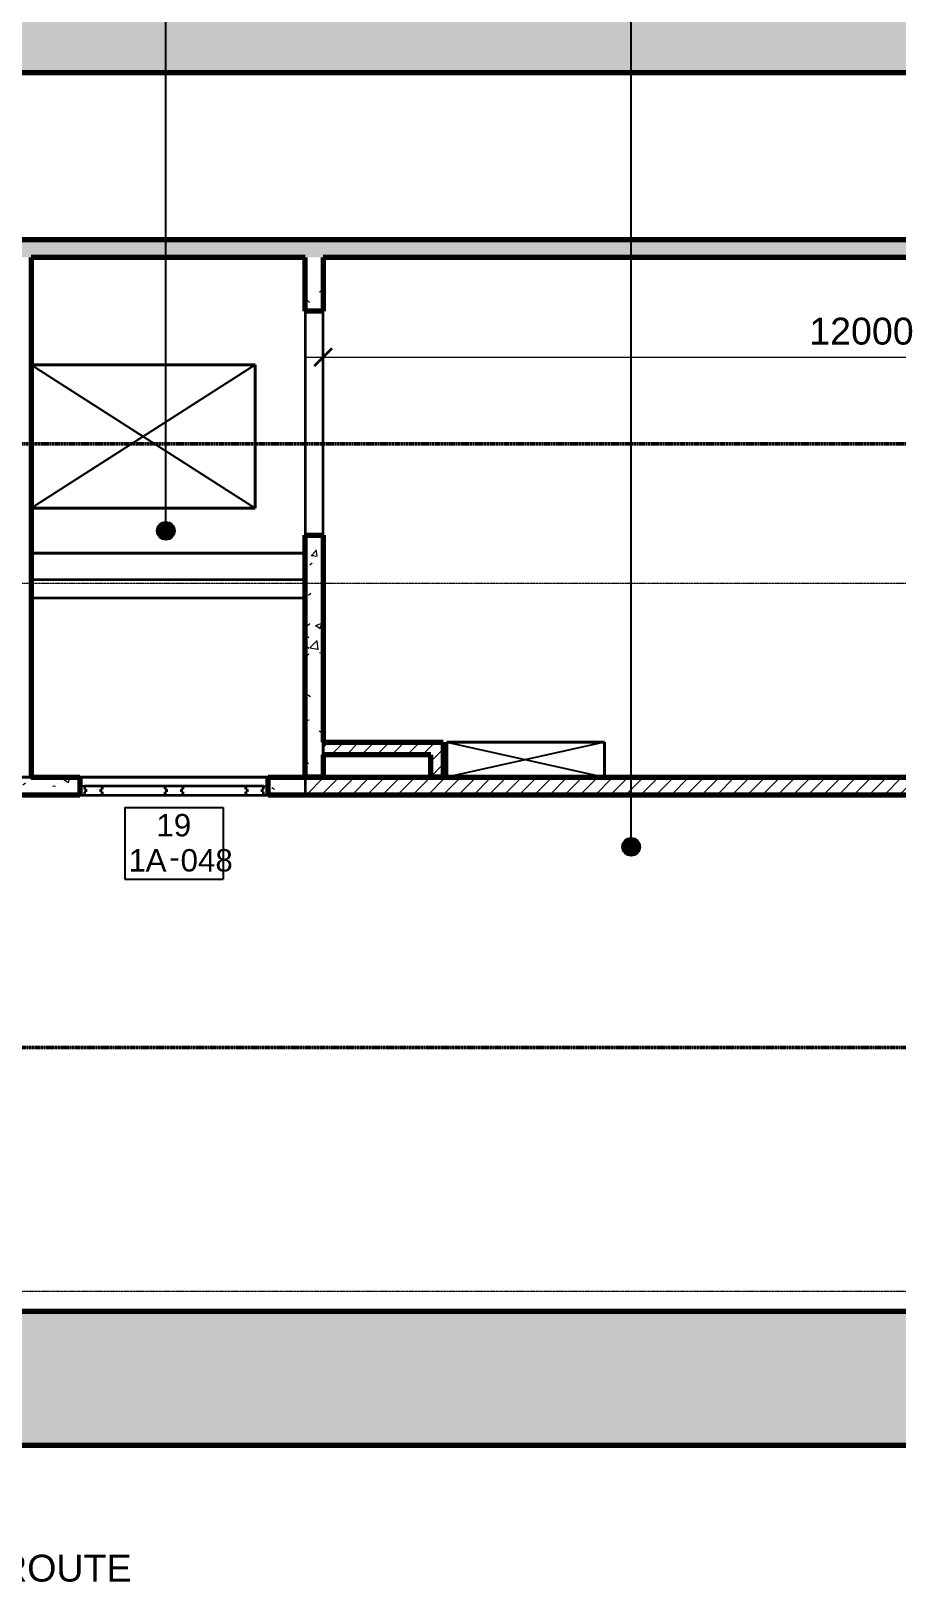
# Model space of a CAD drawing. Header units: millimetres. Extents: x -725999 to -647408, y -21008 to 19019.
# Drawn here: x -709352 to -699690, y -7563 to 9745 of the extents above; entities that cross this region are included whole.
import ezdxf

# ---------------------------------------------------------------- set-up
doc = ezdxf.new("R2010")
doc.units = ezdxf.units.MM
doc.linetypes.add('DPA_Grid _ Level 100', pattern=[10, 5.5, -1.6, 1.3, -1.6])
for name, color, linetype, lineweight in [('_ _ A-DETL-OPENING', 1, 'Continuous', 25), ('A-ANNO-DIMS', 1, 'Continuous', 9), ('A-ANNO-DIMS-100', 1, 'Continuous', 9), ('A-DOOR', 3, 'Continuous', 70), ('A-DOOR-E', 2, 'Continuous', 25), ('A-DOOR-FRAM', 3, 'Continuous', 25), ('A-DOOR-IDEN', 3, 'Continuous', 25), ('A-FLOR-E', 2, 'Continuous', 35), ('A-ROOM-IDEN', 3, 'Continuous', 25), ('A-WALL', 5, 'Continuous', 35), ('A-WALL-PATT', 1, 'Continuous', 35), ('G-ANNO-SECL', 3, 'Continuous', 9), ('S-GRID', 251, 'Continuous', 9), ('WALL-E', 2, 'Continuous', 35)]:
    doc.layers.add(name, color=color, linetype=linetype, lineweight=lineweight)
doc.styles.add('Arial_1', font='arial.ttf', dxfattribs={"height": 250})
doc.styles.add('Arial_2', font='arial.ttf', dxfattribs={"height": 300})
doc.styles.add('Arial_3', font='arial.ttf', dxfattribs={"height": 2.5})
doc.dimstyles.new('DPA-DIM-3_0_T-T', dxfattribs={"dimscale": 304.8, "dimtxt": 306.07782, "dimasz": 0.656168, "dimexe": 0.656168, "dimexo": 0.0625, "dimgap": 0.164042, "dimtad": 1, "dimdec": 0, "dimzin": 0, "dimdsep": 46, "dimtxsty": 'Arial_2', "dimblk1": 'OBLIQUE', "dimblk2": 'OBLIQUE', "dimsah": 1, "dimcen": 0.09, "dimdle": 0.656168, "dimadec": 8, "dimazin": 0, "dimtfac": 1, "dimtdec": 4, "dimtix": 1, "dimtmove": 0, "dimatfit": 3, "dimfxl": 1.312336, "dimfxlon": 1, "dimtvp": 1, "dimtolj": 1, "dimtzin": 0, "dimarcsym": 2})
pattern_1 = [(50, (0, 0), (728.7365, -63.7558), [76.2, -838.2]), (355, (0, 0), (-140.9716, 764.2276), [60.96, -670.56]), (100.451, (60.7, -5.3), (587.77, 700.46675), [64.76, -712.36]), (46.184, (0, 203.2), (1084.3162, -168.171), [114.3, -1257.3]), (96.636, (90.4, 189.2), (949.6099, 989.7098), [97.14, -1068.54]), (351.184, (0, 203.2), (949.6206, 989.7012), [91.44, -1005.84]), (21, (101.6, 152.4), (606.45787, -409.06057), [76.2, -838.2]), (326, (101.6, 152.4), (247.20834, 736.7529), [60.96, -670.56]), (71.451, (152.14, 118.3), (853.66825, 327.6855), [64.76, -712.36]), (37.5, (0, 0), (12.35469, 338.22012), [33.528, -628.904, 33.528, -647.192, -673.1]), (37.5, (0, 0), (12.35469, 338.22012), [-1343.152, 33.528, -639.572]), (7.5, (0, 0), (267.27887, 400.72213), [33.528, -354.584, 33.528, -613.664, -256.54]), (7.5, (0, 0), (267.27887, 400.72213), [-1035.304, 33.528, -223.012]), (327.5, (-226.57, 0), (542.36333, -22.91534), [33.528, -220.472, 33.528, -758.952, -1051.56]), (327.5, (-226.57, 0), (542.36333, -22.91534), [-1046.48, 33.528, -1018.032]), (317.5, (-328.17, 0), (592.51696, 101.7071), [33.528, -296.672, 33.528, -492.76, -746.76]), (317.5, (-328.17, 0), (592.51696, 101.7071), [-856.488, 33.528, -713.232])]
pattern_2 = [(45, (0, 0), (-84.852814, 84.852814), [])]

# ---------------------------------------------------------------- blocks, each defined once
blk = doc.blocks.new('DPA_AC-BW _REVERSE_ - A30_2100 x 2500 mm-13988873-4283-01 ENLARGED LOWER PLATFORM LEVEL - REFLECTED CEILING PLAN - SHEET 4')
at = {"layer": 'A-DOOR', "lineweight": 35}
for p, q in [((-1000, 100), (-1000, 65)), ((-800, 100), (-1000, 100)), ((-1000, 65), (-985, 65)), ((-1000, 35), (-1000, 0)), ((-985, 35), (-1000, 35)), ((-985, 65), (-985, 35)), ((-815, 65), (-800, 65)), ((-815, 35), (-815, 65)), ((-815, 65), (-815, 35)), ((-800, 65), (-815, 65)), ((-800, 35), (-815, 35)), ((-815, 35), (-800, 35)), ((-800, 65), (-800, 100)), ((-800, 100), (-800, 65)), ((-100, 100), (-800, 100)), ((-800, 0), (-800, 35)), ((-800, 35), (-800, 0)), ((-100, 100), (-100, 65)), ((100, 100), (-100, 100)), ((-100, 65), (-100, 100)), ((-100, 65), (-85, 65)), ((-85, 65), (-100, 65)), ((-100, 35), (-100, 0)), ((-85, 35), (-100, 35)), ((-100, 0), (-100, 35)), ((-100, 35), (-85, 35)), ((-85, 65), (-85, 35)), ((-85, 35), (-85, 65)), ((85, 65), (100, 65)), ((85, 35), (85, 65)), ((85, 65), (85, 35)), ((100, 65), (85, 65)), ((100, 35), (85, 35)), ((85, 35), (100, 35)), ((100, 65), (100, 100)), ((100, 100), (100, 65)), ((800, 100), (100, 100)), ((100, 0), (100, 35)), ((100, 35), (100, 0)), ((800, 100), (800, 65)), ((1000, 100), (800, 100)), ((800, 65), (800, 100)), ((800, 65), (815, 65)), ((815, 65), (800, 65)), ((800, 35), (800, 0)), ((815, 35), (800, 35)), ((800, 35), (815, 35)), ((800, 0), (800, 35)), ((815, 65), (815, 35)), ((815, 35), (815, 65)), ((985, 65), (1000, 65)), ((985, 35), (985, 65)), ((1000, 35), (985, 35)), ((1000, 65), (1000, 100)), ((1000, 0), (1000, 35)), ((-1000, 0), (-800, 0)), ((-800, 0), (-100, 0)), ((-100, 0), (100, 0)), ((100, 0), (800, 0)), ((800, 0), (1000, 0))]:
    blk.add_line(p, q, dxfattribs=at)
at = {"layer": 'A-DOOR-E'}
for p, q in [((-1000, 100), (-800, 100)), ((-1000, 65), (-1000, 100)), ((-985, 65), (-1000, 65)), ((-1000, 35), (-985, 35)), ((-1000, 0), (-1000, 35)), ((-985, 35), (-985, 65)), ((-815, 65), (-815, 35)), ((-800, 65), (-815, 65)), ((-815, 35), (-815, 65)), ((-815, 65), (-800, 65)), ((-815, 65), (-800, 65)), ((-815, 35), (-815, 65)), ((-815, 35), (-815, 65)), ((-815, 65), (-800, 65)), ((-800, 65), (-815, 65)), ((-815, 65), (-815, 35)), ((-815, 35), (-815, 65)), ((-815, 65), (-800, 65)), ((-800, 65), (-815, 65)), ((-815, 65), (-815, 35)), ((-815, 65), (-800, 65)), ((-815, 35), (-815, 65)), ((-815, 35), (-800, 35)), ((-800, 35), (-815, 35)), ((-800, 35), (-815, 35)), ((-800, 35), (-815, 35)), ((-815, 35), (-800, 35)), ((-800, 35), (-815, 35)), ((-815, 35), (-800, 35)), ((-800, 35), (-815, 35)), ((-800, 100), (-800, 65)), ((-800, 65), (-800, 100)), ((-800, 100), (-100, 100)), ((-800, 100), (-100, 100)), ((-800, 65), (-800, 100)), ((-800, 65), (-800, 100)), ((-800, 100), (-100, 100)), ((-100, 100), (-800, 100)), ((-800, 100), (-800, 65)), ((-800, 65), (-800, 100)), ((-800, 100), (-100, 100)), ((-100, 100), (-800, 100)), ((-800, 100), (-800, 65)), ((-800, 100), (-100, 100)), ((-800, 65), (-800, 100)), ((-800, 35), (-800, 0)), ((-800, 0), (-800, 35)), ((-800, 0), (-800, 35)), ((-800, 0), (-800, 35)), ((-800, 35), (-800, 0)), ((-800, 0), (-800, 35)), ((-800, 35), (-800, 0)), ((-800, 0), (-800, 35)), ((-100, 100), (100, 100)), ((-100, 65), (-100, 100)), ((-100, 100), (-100, 65)), ((-100, 100), (-100, 65)), ((-100, 100), (-100, 65)), ((-100, 65), (-100, 100)), ((-100, 100), (-100, 65)), ((-100, 65), (-100, 100)), ((-100, 100), (-100, 65)), ((-85, 65), (-100, 65)), ((-100, 65), (-85, 65)), ((-100, 65), (-85, 65)), ((-100, 65), (-85, 65)), ((-85, 65), (-100, 65)), ((-100, 65), (-85, 65)), ((-85, 65), (-100, 65)), ((-100, 65), (-85, 65)), ((-100, 35), (-85, 35)), ((-100, 0), (-100, 35)), ((-100, 35), (-100, 0)), ((-85, 35), (-100, 35)), ((-85, 35), (-100, 35)), ((-100, 35), (-100, 0)), ((-100, 35), (-100, 0)), ((-85, 35), (-100, 35)), ((-100, 35), (-85, 35)), ((-100, 0), (-100, 35)), ((-100, 35), (-100, 0)), ((-85, 35), (-100, 35)), ((-100, 35), (-85, 35)), ((-100, 0), (-100, 35)), ((-85, 35), (-100, 35)), ((-100, 35), (-100, 0)), ((-85, 35), (-85, 65)), ((-85, 65), (-85, 35)), ((-85, 65), (-85, 35)), ((-85, 65), (-85, 35)), ((-85, 35), (-85, 65)), ((-85, 65), (-85, 35)), ((-85, 35), (-85, 65)), ((-85, 65), (-85, 35)), ((85, 65), (85, 35)), ((100, 65), (85, 65)), ((85, 35), (85, 65)), ((85, 65), (100, 65)), ((85, 65), (100, 65)), ((85, 35), (85, 65)), ((85, 35), (85, 65)), ((85, 65), (100, 65)), ((100, 65), (85, 65)), ((85, 65), (85, 35)), ((85, 35), (85, 65)), ((85, 65), (100, 65)), ((100, 65), (85, 65)), ((85, 65), (85, 35)), ((85, 65), (100, 65)), ((85, 35), (85, 65)), ((85, 35), (100, 35)), ((100, 35), (85, 35)), ((100, 35), (85, 35)), ((100, 35), (85, 35)), ((85, 35), (100, 35)), ((100, 35), (85, 35)), ((85, 35), (100, 35)), ((100, 35), (85, 35)), ((100, 100), (100, 65)), ((100, 65), (100, 100)), ((100, 100), (800, 100)), ((100, 100), (800, 100)), ((100, 65), (100, 100)), ((100, 65), (100, 100)), ((100, 100), (800, 100)), ((800, 100), (100, 100)), ((100, 100), (100, 65)), ((100, 65), (100, 100)), ((100, 100), (800, 100)), ((800, 100), (100, 100)), ((100, 100), (100, 65)), ((100, 100), (800, 100)), ((100, 65), (100, 100)), ((100, 35), (100, 0)), ((100, 0), (100, 35)), ((100, 0), (100, 35)), ((100, 0), (100, 35)), ((100, 35), (100, 0)), ((100, 0), (100, 35)), ((100, 35), (100, 0)), ((100, 0), (100, 35)), ((800, 100), (1000, 100)), ((800, 65), (800, 100)), ((800, 100), (800, 65)), ((800, 100), (800, 65)), ((800, 100), (800, 65)), ((800, 65), (800, 100)), ((800, 100), (800, 65)), ((800, 65), (800, 100)), ((800, 100), (800, 65)), ((815, 65), (800, 65)), ((800, 65), (815, 65)), ((800, 65), (815, 65)), ((800, 65), (815, 65)), ((815, 65), (800, 65)), ((800, 65), (815, 65)), ((815, 65), (800, 65)), ((800, 65), (815, 65)), ((800, 35), (815, 35)), ((800, 0), (800, 35)), ((815, 35), (800, 35)), ((800, 35), (800, 0)), ((800, 35), (800, 0)), ((815, 35), (800, 35)), ((815, 35), (800, 35)), ((800, 35), (800, 0)), ((800, 0), (800, 35)), ((800, 35), (815, 35)), ((815, 35), (800, 35)), ((800, 35), (800, 0)), ((800, 0), (800, 35)), ((800, 35), (815, 35)), ((800, 35), (800, 0)), ((815, 35), (800, 35)), ((815, 35), (815, 65)), ((815, 65), (815, 35)), ((815, 65), (815, 35)), ((815, 65), (815, 35)), ((815, 35), (815, 65)), ((815, 65), (815, 35)), ((815, 35), (815, 65)), ((815, 65), (815, 35)), ((985, 65), (985, 35)), ((1000, 65), (985, 65)), ((985, 35), (1000, 35)), ((1000, 100), (1000, 65)), ((1000, 35), (1000, 0)), ((-800, 0), (-1000, 0)), ((-100, 0), (-800, 0)), ((-100, 0), (-800, 0)), ((-100, 0), (-800, 0)), ((-800, 0), (-100, 0)), ((-100, 0), (-800, 0)), ((-800, 0), (-100, 0)), ((-100, 0), (-800, 0)), ((100, 0), (-100, 0)), ((800, 0), (100, 0)), ((800, 0), (100, 0)), ((800, 0), (100, 0)), ((100, 0), (800, 0)), ((800, 0), (100, 0)), ((100, 0), (800, 0)), ((800, 0), (100, 0)), ((1000, 0), (800, 0))]:
    blk.add_line(p, q, dxfattribs=at)
at = {"layer": 'A-DOOR-FRAM'}
for p, q in [((-1050, 100), (-1000, 100)), ((-1050, 0), (-1050, 100)), ((-1000, 0), (-1050, 0)), ((-1000, 100), (-1000, 65)), ((-1000, 65), (-985, 65)), ((-1000, 35), (-1000, 0)), ((-985, 35), (-1000, 35)), ((-985, 65), (-985, 35)), ((985, 65), (985, 35)), ((1000, 65), (985, 65)), ((985, 35), (1000, 35)), ((1000, 100), (1000, 65)), ((1050, 100), (1000, 100)), ((1000, 35), (1000, 0)), ((1050, 0), (1050, 100)), ((1000, 0), (1050, 0))]:
    blk.add_line(p, q, dxfattribs=at)
blk = doc.blocks.new('DIMBLOCK14-4283-01 ENLARGED LOWER PLATFORM LEVEL - REFLECTED CEILING PLAN - SHEET 4')
at = {"layer": 'A-ANNO-DIMS-100'}
for p, q in [((-706092, 6506), (-706092, 5906)), ((-706092, 6106), (-706092, 6506)), ((-694092, 6506), (-694092, 5906)), ((-694092, 6106), (-694092, 6506)), ((-706292, 6106), (-693892, 6106))]:
    blk.add_line(p, q, dxfattribs=at)
at = {"layer": 'A-ANNO-DIMS-100', "lineweight": 35}
for p, q in [((-706092, 6106), (-706192, 6006)), ((-706092, 6106), (-705992, 6206)), ((-694092, 6106), (-694192, 6006)), ((-694092, 6106), (-693992, 6206))]:
    blk.add_line(p, q, dxfattribs=at)
at = {"layer": 'A-ANNO-DIMS-100', "color": 0, "insert": (-700669, 6546), "char_height": 300, "width": 1384.41, "attachment_point": 1, "line_spacing_factor": 0.941778, "style": 'Arial_2'}
blk.add_mtext('12000', dxfattribs=at)
blk = doc.blocks.new('_Oblique')
at = {"color": 0, "linetype": 'ByBlock', "lineweight": -2}
blk.add_line((-0.5, -0.5), (0.5, 0.5), dxfattribs=at)
blk = doc.blocks.new('DPA_Door Tag - Standard-4918896-4283-01 ENLARGED LOWER PLATFORM LEVEL - REFLECTED CEILING PLAN - SHEET 4')
at = {"layer": 'A-DOOR-IDEN'}
for p, q in [((-5.5, 4), (-5.5, -4)), ((-5.5, 4), (5.5, 4)), ((5.5, 4), (5.5, -4)), ((-5.5, -4), (5.5, -4))]:
    blk.add_line(p, q, dxfattribs=at)
at = {"layer": 'A-DOOR-IDEN', "lineweight": 9, "insert": (-0.53, -0.28), "char_height": 2.5, "width": 1.443, "attachment_point": 1, "style": 'Arial_3'}
blk.add_mtext('-', dxfattribs=at)

msp = doc.modelspace()

# ---------------------------------------------------------------- hatches: boundary and pattern name
at = {"layer": 'A-ROOM-IDEN'}
h = msp.add_hatch(color=256, dxfattribs=at)
edge = h.paths.add_edge_path()
edge.add_arc((-707848, 4167.4), 100, 0, 360)
h = msp.add_hatch(color=256, dxfattribs=at)
edge = h.paths.add_edge_path()
edge.add_arc((-702656.1, 641.6), 100, 0, 360)
at = {"layer": 'A-WALL-PATT', "lineweight": 9}
h = msp.add_hatch(dxfattribs=at)
h.set_pattern_fill('FP_1', color=256, style=0, pattern_type=2)
h.set_pattern_definition(pattern_1)
h.paths.add_polyline_path([(-722165.5, 9279), (-653822.4, 9279), (-653822.4, 10779), (-722165.5, 10779)])
h = msp.add_hatch(dxfattribs=at)
h.set_pattern_fill('FP_1', color=256, style=0, pattern_type=2)
h.set_pattern_definition(pattern_1)
h.paths.add_polyline_path([(-690292.4, 7219), (-690292.4, 7419), (-709552.4, 7419), (-709552.4, 7219), (-690492.4, 7219)])
h = msp.add_hatch(dxfattribs=at)
h.set_pattern_fill('FP_1', color=256, style=0, pattern_type=2)
h.set_pattern_definition(pattern_1)
h.paths.add_polyline_path([(-706292.4, 1419), (-706092.4, 1419), (-706092.4, 4118.9), (-706292.4, 4118.9), (-706292.4, 2424.1)])
h.paths.add_polyline_path([(-706292.4, 6619), (-706092.4, 6619), (-706092.4, 7219), (-706292.4, 7219)])
h = msp.add_hatch(dxfattribs=at)
h.set_pattern_fill('FP_2', color=256, style=0, pattern_type=2)
h.set_pattern_definition(pattern_2)
h.paths.add_polyline_path([(-704892.4, 1669), (-704892.4, 1809), (-706092.4, 1809), (-706092.4, 1669), (-705766.1, 1669)])
h = msp.add_hatch(dxfattribs=at)
h.set_pattern_fill('FP_2', color=256, style=0, pattern_type=2)
h.set_pattern_definition(pattern_2)
h.paths.add_polyline_path([(-704892.4, 1419), (-704752.4, 1419), (-704752.4, 1809), (-704892.4, 1809), (-704892.4, 1669)])
h = msp.add_hatch(dxfattribs=at)
h.set_pattern_fill('FP_1', color=256, style=0, pattern_type=2)
h.set_pattern_definition(pattern_1)
h.paths.add_polyline_path([(-706292.4, 1219), (-706292.4, 1419), (-706707.4, 1419), (-706707.4, 1219)])
h.paths.add_polyline_path([(-708807.4, 1219), (-708807.4, 1419), (-709552.4, 1419), (-709552.4, 1219), (-709046, 1219)])
h = msp.add_hatch(dxfattribs=at)
h.set_pattern_fill('FP_2', color=256, style=0, pattern_type=2)
h.set_pattern_definition(pattern_2)
h.paths.add_polyline_path([(-695692.4, 1219), (-695692.4, 1419), (-696257.4, 1419), (-696257.4, 1219), (-695926.4, 1219)])
h.paths.add_polyline_path([(-699257.4, 1219), (-699257.4, 1419), (-706292.4, 1419), (-706292.4, 1219), (-700299.6, 1219)])
h = msp.add_hatch(dxfattribs=at)
h.set_pattern_fill('FP_1', color=256, style=0, pattern_type=2)
h.set_pattern_definition(pattern_1)
h.paths.add_polyline_path([(-699137.4, -6041), (-699137.4, -4541), (-722165.5, -4541), (-722165.5, -6041), (-704672.8, -6041)])

# ---------------------------------------------------------------- linework, layer by layer
at = {"layer": '_ _ A-DETL-OPENING'}
for p, q in [((-709352.4, 4419), (-709352.4, 6019)), ((-709352.4, 6019), (-706852.4, 6019)), ((-706852.4, 6019), (-709352.4, 4419)), ((-709352.4, 6019), (-706852.4, 4419)), ((-706852.4, 6019), (-706852.4, 4419)), ((-706852.4, 4419), (-709352.4, 4419)), ((-704712.2, 1419), (-704712.2, 1809)), ((-704712.2, 1809), (-702952.2, 1809)), ((-702952.2, 1809), (-704712.2, 1419)), ((-704712.2, 1809), (-702952.2, 1419)), ((-702952.2, 1809), (-702952.2, 1419)), ((-702952.2, 1419), (-704712.2, 1419))]:
    msp.add_line(p, q, dxfattribs=at)
at = {"layer": 'A-FLOR-E'}
for p, q in [((-722165.5, 9279), (-653823.1, 9279)), ((-653823.1, 9279), (-722165.5, 9279)), ((-715552.4, 9279), (-653822.4, 9279)), ((-653822.4, 9279), (-715552.4, 9279)), ((-706852.4, 6019), (-709352.4, 6019)), ((-709352.4, 6019), (-709352.4, 4419)), ((-709352.4, 6019), (-706852.4, 6019)), ((-709352.4, 4419), (-709352.4, 6019)), ((-706852.4, 6019), (-709352.4, 6019)), ((-709352.4, 6019), (-706852.4, 6019)), ((-706852.4, 4419), (-706852.4, 6019)), ((-706852.4, 6019), (-706852.4, 4419)), ((-706852.4, 4419), (-706852.4, 6019)), ((-706852.4, 6019), (-706852.4, 4419)), ((-709352.4, 4419), (-706852.4, 4419)), ((-706852.4, 4419), (-709352.4, 4419)), ((-709352.4, 4419), (-706852.4, 4419)), ((-706852.4, 4419), (-709352.4, 4419)), ((-709352.4, 3919), (-706292.4, 3919)), ((-706292.4, 3919), (-709352.4, 3919)), ((-706292.4, 3919), (-706292.4, 1419)), ((-706292.4, 1419), (-706292.4, 3919)), ((-706092.4, 1419), (-706092.4, 1809)), ((-706092.4, 1809), (-704752.4, 1809)), ((-704752.4, 1809), (-706092.4, 1809)), ((-706092.4, 1809), (-706092.4, 1419)), ((-704752.4, 1809), (-704752.4, 1419)), ((-704752.4, 1419), (-704752.4, 1809)), ((-702952.2, 1809), (-704712.2, 1809)), ((-704712.2, 1809), (-704712.2, 1419)), ((-704712.2, 1419), (-704712.2, 1809)), ((-704712.2, 1809), (-702952.2, 1809)), ((-704712.2, 1419), (-704712.2, 1809)), ((-704712.2, 1809), (-702952.2, 1809)), ((-702952.2, 1809), (-704712.2, 1809)), ((-704712.2, 1809), (-704712.2, 1419)), ((-702952.2, 1419), (-702952.2, 1809)), ((-702952.2, 1809), (-702952.2, 1419)), ((-702952.2, 1809), (-702952.2, 1419)), ((-702952.2, 1419), (-702952.2, 1809)), ((-706292.4, 1419), (-716782.4, 1419)), ((-716782.4, 1419), (-706292.4, 1419)), ((-704752.4, 1419), (-706092.4, 1419)), ((-706092.4, 1419), (-704752.4, 1419)), ((-702952.2, 1419), (-704712.2, 1419)), ((-704712.2, 1419), (-702952.2, 1419)), ((-697637.4, -4541), (-722165.5, -4541)), ((-722165.5, -4541), (-697637.4, -4541))]:
    msp.add_line(p, q, dxfattribs=at)
at = {"layer": 'A-ROOM-IDEN'}
for p, q in [((-707848, 4167.4), (-707848, 13589.3)), ((-702656.1, 641.6), (-702656.1, 13641.9))]:
    msp.add_line(p, q, dxfattribs=at)
for centre in [(-707848, 4167.4), (-702656.1, 641.6)]:
    msp.add_circle(centre, 100, dxfattribs=at)
at = {"layer": 'A-WALL', "color": 7, "lineweight": 70}
for p, q in [((-653822.4, 9279), (-722165.5, 9279)), ((-709552.4, 7419), (-690292.4, 7419)), ((-706292.4, 7219), (-709352.4, 7219)), ((-709352.4, 7219), (-709352.4, 1419)), ((-706292.4, 6619), (-706292.4, 7219)), ((-694092.4, 7219), (-706092.4, 7219)), ((-706092.4, 7219), (-706092.4, 6619)), ((-706092.4, 6619), (-706292.4, 6619)), ((-706292.4, 1419), (-706292.4, 4118.9)), ((-706292.4, 4118.9), (-706092.4, 4118.9)), ((-706092.4, 4118.9), (-706092.4, 1809)), ((-706092.4, 1809), (-704892.4, 1809)), ((-704892.4, 1809), (-704752.4, 1809)), ((-704752.4, 1809), (-704752.4, 1419)), ((-706092.4, 1669), (-706092.4, 1419)), ((-704892.4, 1669), (-706092.4, 1669)), ((-704892.4, 1419), (-704892.4, 1669)), ((-709352.4, 1419), (-708807.4, 1419)), ((-708807.4, 1419), (-708807.4, 1319)), ((-706707.4, 1319), (-706707.4, 1419)), ((-706707.4, 1419), (-706292.4, 1419)), ((-706092.4, 1419), (-706292.4, 1419)), ((-706292.4, 1419), (-699257.4, 1419)), ((-704752.4, 1419), (-704892.4, 1419)), ((-708807.4, 1219), (-709552.4, 1219)), ((-708807.4, 1319), (-708807.4, 1219)), ((-706707.4, 1219), (-706707.4, 1319)), ((-706292.4, 1219), (-706707.4, 1219)), ((-699257.4, 1219), (-706292.4, 1219)), ((-722165.5, -4541), (-699137.4, -4541)), ((-699137.4, -6041), (-722165.5, -6041))]:
    msp.add_line(p, q, dxfattribs=at)
at = {"layer": 'A-WALL', "lineweight": 9}
for p, q in [((-706092.4, 1669), (-706092.4, 1809)), ((-706292.4, 1419), (-706292.4, 1319)), ((-706292.4, 1319), (-706292.4, 1419)), ((-706292.4, 1319), (-706292.4, 1219)), ((-706292.4, 1219), (-706292.4, 1319))]:
    msp.add_line(p, q, dxfattribs=at)
at = {"layer": 'G-ANNO-SECL', "linetype": 'DPA_Grid _ Level 100', "lineweight": 50}
for p, q in [((-724187.9, 5139.9), (-670136, 5139.9)), ((-724174.7, -1598.3), (-650341.7, -1598.3))]:
    msp.add_line(p, q, dxfattribs=at)
at = {"layer": 'S-GRID', "linetype": 'DPA_Grid _ Level 100'}
for p, q in [((-652322.4, 3579), (-724638.4, 3579)), ((-652322.4, -4321), (-724638.4, -4321))]:
    msp.add_line(p, q, dxfattribs=at)
at = {"layer": 'WALL-E'}
for p, q in [((-706292.4, 6619), (-706292.4, 4118.9)), ((-706292.4, 6619), (-706092.4, 6619)), ((-706092.4, 4118.9), (-706092.4, 6619)), ((-709352.4, 6019), (-709352.4, 4419)), ((-709352.4, 4419), (-709352.4, 6019)), ((-709352.4, 4419), (-706852.4, 4419)), ((-706852.4, 4419), (-709352.4, 4419)), ((-709352.4, 3919), (-709352.4, 4019)), ((-706092.4, 4118.9), (-706292.4, 4118.9)), ((-709352.4, 3419), (-709352.4, 3919)), ((-706292.4, 3619), (-709352.4, 3619)), ((-709352.4, 3419), (-709352.4, 3619)), ((-706292.4, 3619), (-706292.4, 3419)), ((-709352.4, 3419), (-706292.4, 3419)), ((-704712.2, 1419), (-704712.2, 1809)), ((-704712.2, 1809), (-704712.2, 1419)), ((-708807.4, 1419), (-708807.4, 1219)), ((-706707.4, 1419), (-708807.4, 1419)), ((-706707.4, 1419), (-706707.4, 1219)), ((-706292.4, 1419), (-706292.4, 1219)), ((-704712.2, 1419), (-702952.2, 1419)), ((-702952.2, 1419), (-704712.2, 1419)), ((-708807.4, 1219), (-706707.4, 1219))]:
    msp.add_line(p, q, dxfattribs=at)

# ---------------------------------------------------------------- block references
at = {"layer": 'A-DOOR-E', "rotation": 180}
msp.add_blockref('DPA_AC-BW _REVERSE_ - A30_2100 x 2500 mm-13988873-4283-01 ENLARGED LOWER PLATFORM LEVEL - REFLECTED CEILING PLAN - SHEET 4', (-707757.4, 1319), dxfattribs=at)
at = {"layer": 'A-DOOR-IDEN', "lineweight": 9, "xscale": 99.99999999999993, "yscale": 99.99999999999993, "zscale": 99.99999999999993}
msp.add_blockref('DPA_Door Tag - Standard-4918896-4283-01 ENLARGED LOWER PLATFORM LEVEL - REFLECTED CEILING PLAN - SHEET 4', (-707757.4, 681.2), dxfattribs=at)

# ---------------------------------------------------------------- texts
at = {"layer": 'A-DOOR-IDEN', "lineweight": 9, "char_height": 250, "attachment_point": 1, "style": 'Arial_1'}
for s, insert, width in [('19', (-707953.8, 1007.7), 464.979), ('1', (-708264.1, 615.6), 232.489), ('A', (-708073.6, 615.6), 280.591), ('048', (-707683.8, 615.6), 697.468)]:
    msp.add_mtext(s, dxfattribs=dict(at, insert=insert, width=width))
at = {"layer": 'A-ROOM-IDEN', "lineweight": 9, "insert": (-711514.1, -7258.7), "char_height": 300, "width": 4040.505, "attachment_point": 1, "style": 'Arial_2'}
msp.add_mtext('ESCAPE ROUTE', dxfattribs=at)

# ---------------------------------------------------------------- dimensions: what is measured, and where the dimension line sits
at = {"layer": 'A-ANNO-DIMS'}
dim = msp.add_linear_dim(base=(-694092.4, 6106.1), p1=(-706092.4, 6506.1), p2=(-694092.4, 6506.1), dimstyle='DPA-DIM-3_0_T-T', override={"dimpost": '<>', "dimfxl": 12000}, dxfattribs=at)
dim.commit()
dim.dimension.update_dxf_attribs({"geometry": 'DIMBLOCK14-4283-01 ENLARGED LOWER PLATFORM LEVEL - REFLECTED CEILING PLAN - SHEET 4', "text_midpoint": (-700092.4, 6309.3)})

doc.saveas('drawing.dxf')
